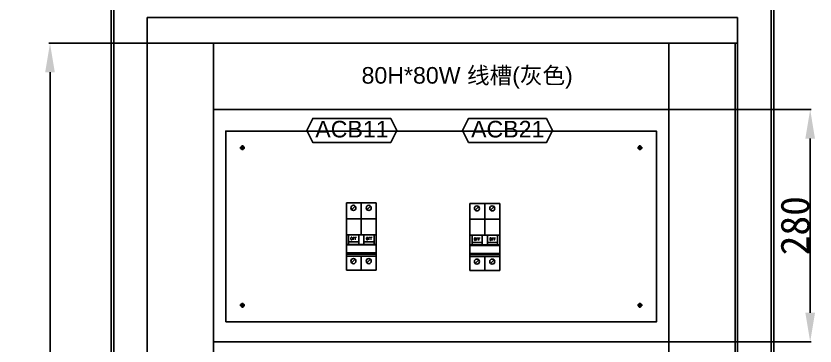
# Model space of a CAD drawing. Extents: x 81444 to 119867, y -54538 to -28747.
# Drawn here: x 87044 to 88009, y -47848 to -47450 of the extents above; entities that cross this region are included whole.
import ezdxf
from ezdxf.enums import TextEntityAlignment as Align
from ezdxf.lldxf.tags import DXFTag

# ---------------------------------------------------------------- set-up
doc = ezdxf.new("R2010")
doc.units = 0
doc.header["$LTSCALE"] = 100
doc.header["$MEASUREMENT"] = 0
for name, color, linetype in [('CABINET', 7, 'Continuous'), ('COMPONENT', 7, 'Continuous'), ('PSU', 12, 'Continuous'), ('TEXT', 7, 'Continuous')]:
    doc.layers.add(name, color=color, linetype=linetype)
doc.styles.add('HZ', font='arial.ttf', dxfattribs={"width": 0.7})
doc.styles.add('ROMANS', font='romans', dxfattribs={"width": 0.8, "height": 2})
doc.styles.get("Standard").update_dxf_attribs({"font": ''})
doc.styles.get('Standard').set_extended_font_data('SimSun')
tags = doc.linetypes.add('CENTER2', pattern=[1.125, 0.75, -0.125, 0.125, -0.125]).pattern_tags.tags
tags[10:11] = [DXFTag(74, 4), DXFTag(75, 0), DXFTag(340, '0'), DXFTag(46, 1.0), DXFTag(50, 0.0), DXFTag(44, 0.0), DXFTag(45, 0.0)]
tags[8:9] = [DXFTag(74, 4), DXFTag(75, 0), DXFTag(340, '0'), DXFTag(46, 1.0), DXFTag(50, 0.0), DXFTag(44, 0.0), DXFTag(45, 0.0)]
tags[6:7] = [DXFTag(74, 4), DXFTag(75, 0), DXFTag(340, '0'), DXFTag(46, 1.0), DXFTag(50, 0.0), DXFTag(44, 0.0), DXFTag(45, 0.0)]
tags[4:5] = [DXFTag(74, 4), DXFTag(75, 0), DXFTag(340, '0'), DXFTag(46, 1.0), DXFTag(50, 0.0), DXFTag(44, 0.0), DXFTag(45, 0.0)]
tags = doc.linetypes.add('HIDDEN', pattern=[0.375, 0.25, -0.125]).pattern_tags.tags
tags[6:7] = [DXFTag(74, 4), DXFTag(75, 0), DXFTag(340, '0'), DXFTag(46, 1.0), DXFTag(50, 0.0), DXFTag(44, 0.0), DXFTag(45, 0.0)]
tags[4:5] = [DXFTag(74, 4), DXFTag(75, 0), DXFTag(340, '0'), DXFTag(46, 1.0), DXFTag(50, 0.0), DXFTag(44, 0.0), DXFTag(45, 0.0)]
doc.dimstyles.new('ISO-25', dxfattribs={"dimtxt": 35, "dimasz": 35, "dimexe": 1.25, "dimexo": 0.625, "dimtad": 1, "dimtoh": 1, "dimdec": 0, "dimtxsty": 'Standard', "dimcen": 2.5, "dimadec": 0, "dimazin": 0, "dimtfac": 1, "dimtdec": 0, "dimtmove": 0, "dimatfit": 3, "dimfxl": 0, "dimarcsym": 0})

# ---------------------------------------------------------------- blocks, each defined once
blk = doc.blocks.new('*D120')
at = {"color": 0, "lineweight": -2}
for p, q in [((87833.21, -47562.88), (88004.43, -47562.88)), ((88003.18, -47597.88), (88003.18, -47807.9)), ((87833.21, -47842.9), (88004.43, -47842.9))]:
    blk.add_line(p, q, dxfattribs=at)
at = {"color": 0}
for points in [[(88009.01, -47597.88), (87997.35, -47597.88), (88003.18, -47562.88)], [(87997.35, -47807.9), (88009.01, -47807.9), (88003.18, -47842.9)]]:
    blk.add_solid(points, dxfattribs=at)
at = {"layer": 'Defpoints', "color": 0}
for p in [(87832.59, -47562.88), (87832.59, -47842.9), (88003.18, -47842.9)]:
    blk.add_point(p, dxfattribs=at)
at = {"color": 0, "insert": (87985.06, -47702.89), "char_height": 35, "attachment_point": 5, "rotation": 90}
blk.add_mtext('280', dxfattribs=at)
blk = doc.blocks.new('*D137')
at = {"color": 0, "lineweight": -2}
for p, q in [((87201.96, -47482.88), (87084.1, -47482.88)), ((87085.35, -47517.88), (87085.35, -49248.38)), ((87201.96, -49283.38), (87084.1, -49283.38))]:
    blk.add_line(p, q, dxfattribs=at)
at = {"color": 0}
for points in [[(87091.18, -47517.88), (87079.52, -47517.88), (87085.35, -47482.88)], [(87079.52, -49248.38), (87091.18, -49248.38), (87085.35, -49283.38)]]:
    blk.add_solid(points, dxfattribs=at)
at = {"layer": 'Defpoints', "color": 0}
for p in [(87202.59, -47482.88), (87085.35, -49283.38), (87202.59, -49283.38)]:
    blk.add_point(p, dxfattribs=at)
at = {"color": 0, "insert": (87067.23, -48383.13), "char_height": 35, "attachment_point": 5, "rotation": 90}
blk.add_mtext('1800', dxfattribs=at)
blk = doc.blocks.new('2P空开')
at = {"layer": 'COMPONENT', "color": 6, "linetype": 'HIDDEN', "ltscale": 0.2}
for p, q in [((-11.76, -8.23), (-7.37, -3.86)), ((6.76, -8.23), (11.15, -3.86)), ((-11.76, -72.42), (-7.37, -68.04)), ((6.76, -72.42), (11.15, -68.04))]:
    blk.add_line(p, q, dxfattribs=at)
for centre in [(-9.56, -6.04), (8.95, -6.04), (-9.56, -70.23), (8.95, -70.23)]:
    blk.add_circle(centre, 3.1, dxfattribs=at)
at = {"layer": 'PSU', "linetype": 'HIDDEN', "ltscale": 0.2}
for p, q in [((-18, 0), (18, 0)), ((-18, -19.21), (-18, 0)), ((0, -19.21), (0, 0)), ((18, -19.21), (18, 0)), ((18, -81), (18, -19.21)), ((-18, -81), (-18, -64.21)), ((0, -81), (0, -64.21)), ((18, -81), (18, -67.23)), ((-18, -81), (18, -81))]:
    blk.add_line(p, q, dxfattribs=at)
at = {"layer": 'PSU'}
for p, q in [((-18, -19.21), (18, -19.21)), ((-18, -64.21), (-18, -19.21)), ((0, -38.43), (0, -19.21)), ((18, -64.21), (18, -19.21)), ((-18, -38.43), (0, -38.43)), ((-15.43, -50.11), (-15.43, -38.43)), ((-3.09, -50.11), (-3.09, -38.43)), ((0, -38.43), (18, -38.43)), ((3.09, -50.11), (3.09, -38.43)), ((15.43, -50.11), (15.43, -38.43)), ((-15.43, -47.02), (-3.09, -47.02)), ((3.09, -47.02), (15.43, -47.02)), ((-18, -50.11), (18, -50.11)), ((-18, -50.62), (18, -50.62)), ((-18, -60.46), (18, -60.46)), ((-18, -61.84), (18, -61.84)), ((-18, -64.21), (18, -64.21)), ((0, -64.21), (0, -64.21))]:
    blk.add_line(p, q, dxfattribs=at)
at = {"layer": 'TEXT', "style": 'ROMANS'}
for p in [(-9.48, -43.11), (9.37, -43.11)]:
    blk.add_text('OFF', height=3.086, dxfattribs=at).set_placement(p, align=Align.MIDDLE)

msp = doc.modelspace()

# ---------------------------------------------------------------- linework, layer by layer
at = {"color": 7}
for p, q in [((87159.09, -49514.38), (87159.09, -47404.38)), ((87959.09, -47404.38), (87959.09, -49514.38)), ((87202.59, -49360.88), (87202.59, -47451.88)), ((87202.59, -47528.38), (87202.59, -49328.68))]:
    msp.add_line(p, q, dxfattribs=at)
at = {"color": 7, "linetype": 'HIDDEN'}
for p, q in [((87162.29, -49404.38), (87162.29, -47404.38)), ((87956.09, -47404.38), (87956.09, -49404.38))]:
    msp.add_line(p, q, dxfattribs=at)
at = {"color": 7, "linetype": 'Continuous'}
msp.add_line((87203.59, -47451.88), (87915.59, -47451.88), dxfattribs=at)
for p, q in [((87915.59, -47451.88), (87915.59, -49404.38)), ((87202.59, -47482.88), (87915.59, -47482.88)), ((87202.59, -47482.88), (87915.59, -47482.88))]:
    msp.add_line(p, q)
at = {"color": 4, "linetype": 'CENTER2'}
for p, q in [((87314.59, -47608.81), (87320.59, -47608.81)), ((87317.59, -47605.81), (87317.59, -47611.81)), ((87794.59, -47608.81), (87800.59, -47608.81)), ((87797.59, -47605.81), (87797.59, -47611.81)), ((87314.59, -47798.81), (87320.59, -47798.81)), ((87317.59, -47795.81), (87317.59, -47801.81)), ((87794.59, -47798.81), (87800.59, -47798.81)), ((87797.59, -47795.81), (87797.59, -47801.81))]:
    msp.add_line(p, q, dxfattribs=at)
at = {"linetype": 'CENTER2'}
for p, q in [((87317.5, -47608.81), (87317.68, -47608.81)), ((87317.59, -47608.9), (87317.59, -47608.72)), ((87797.5, -47608.81), (87797.68, -47608.81)), ((87797.59, -47608.9), (87797.59, -47608.72)), ((87317.5, -47798.81), (87317.68, -47798.81)), ((87317.59, -47798.9), (87317.59, -47798.72)), ((87797.5, -47798.81), (87797.68, -47798.81)), ((87797.59, -47798.9), (87797.59, -47798.72))]:
    msp.add_line(p, q, dxfattribs=at)
at = {"color": 7}
msp.add_lwpolyline([(87202.59, -47451.88), (87915.59, -47451.88)], dxfattribs=at)
for points in [[(87202.59, -49283.38), (87282.59, -49283.38), (87282.59, -47482.88), (87202.59, -47482.88)], [(87282.59, -47482.88), (87832.59, -47482.88), (87832.59, -47562.88), (87282.59, -47562.88)], [(87832.59, -49283.38), (87912.59, -49283.38), (87912.59, -47482.88), (87832.59, -47482.88)], [(87297.59, -47818.81), (87817.59, -47818.81), (87817.59, -47588.81), (87297.59, -47588.81)]]:
    msp.add_lwpolyline(points, close=True)
at = {"color": 3, "elevation": 63738.88}
for points in [[(87496.72, -47573.43), (87402.63, -47573.43), (87395.37, -47587.95), (87402.63, -47602.47), (87496.72, -47602.47), (87503.98, -47587.95), (87496.72, -47573.43)], [(87684.87, -47573.43), (87590.77, -47573.43), (87583.52, -47587.95), (87590.77, -47602.47), (87684.87, -47602.47), (87692.12, -47587.95), (87684.87, -47573.43)]]:
    msp.add_lwpolyline(points, dxfattribs=at)
at = {"elevation": 63738.88}
msp.add_lwpolyline([(87282.59, -47842.9), (87832.59, -47842.9), (87832.59, -47922.9), (87282.59, -47922.9)], close=True, dxfattribs=at)
for centre in [(87317.59, -47608.81), (87797.59, -47608.81), (87317.59, -47798.81), (87797.59, -47798.81)]:
    msp.add_circle(centre, 2)

# ---------------------------------------------------------------- block references
at = {"layer": 'CABINET'}
for p in [(87461.22, -47675.31), (87610.34, -47675.93)]:
    msp.add_blockref('2P空开', p, dxfattribs=at)

# ---------------------------------------------------------------- texts
at = {"lineweight": 0, "style": 'HZ'}
msp.add_text('80H*80W 线槽(灰色)', height=20, dxfattribs=at).set_placement((87461.5, -47531.58))
at = {"color": 0, "style": 'HZ'}
for s, p in [('ACB11', (87405.63, -47596.45, 63738.88)), ('ACB21', (87593.78, -47596.45, 63738.88))]:
    msp.add_text(s, height=20, dxfattribs=at).set_placement(p)

# ---------------------------------------------------------------- dimensions: what is measured, and where the dimension line sits
at = {"color": 3}
for base, p1, p2, picture, middle in [((87085.35111, -49283.3773), (87202.58566, -47482.87734), (87202.58566, -49283.3773), '*D137', (87067.22611, -48383.12732)), ((88003.18, -47842.9, 63738.88), (87832.59, -47562.88), (87832.59, -47842.9, 63738.88), '*D120', (87985.06, -47702.89, 63738.88))]:
    dim = msp.add_linear_dim(base=base, p1=p1, p2=p2, angle=90, dimstyle='ISO-25', dxfattribs=at)
    dim.commit()
    dim.dimension.update_dxf_attribs({"geometry": picture, "text_midpoint": middle})

doc.saveas('drawing.dxf')
